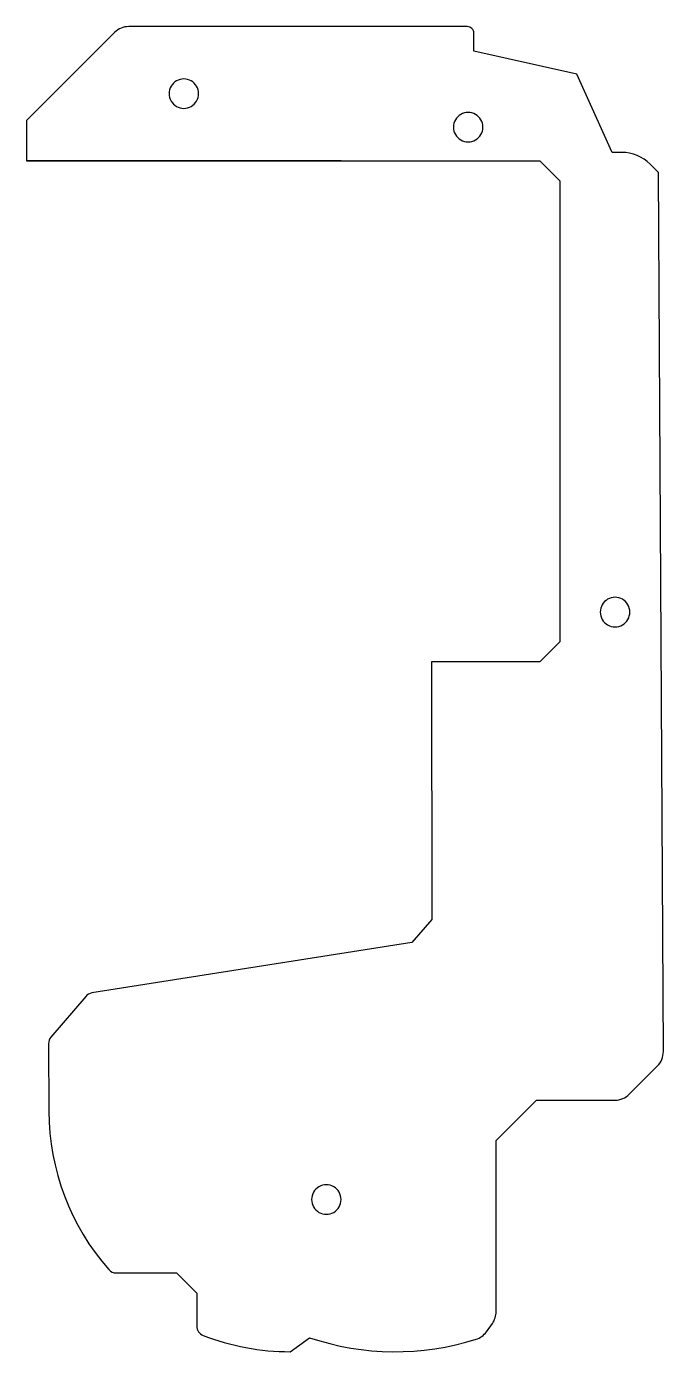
# Model space of a CAD drawing. Extents: x 0.1 to 47.6, y -0.2 to 99.
import ezdxf

# ---------------------------------------------------------------- set-up
doc = ezdxf.new("R2010")
doc.units = 0
doc.layers.add('Layer_1', color=7, linetype='CONTINUOUS')

msp = doc.modelspace()

# ---------------------------------------------------------------- linework, layer by layer
at = {"layer": 'Layer_1', "color": 7}
for points in [[(6.692914, 98.525844), (0.132247, 91.965178), (0.132247, 88.963851), (38.387996, 88.963851), (39.887995, 87.464192), (39.887995, 86.786039), (39.887995, 53.086029), (38.387996, 51.586026), (30.322889, 51.586026), (30.334799, 32.379312), (28.853977, 30.647006)], [(32.978411, 98.965184), (31.177205, 98.965184), (7.753576, 98.965184)], [(44.503654, 89.582764), (43.778741, 89.582764), (41.152603, 95.426484), (33.478413, 97.131854), (33.478413, 98.465174)], [(23.578259, 88.963851), (0.132247, 88.963851)], [(47.605289, 22.51538), (47.249668, 88.082788), (46.619213, 88.709824)], [(28.853977, 30.647006), (4.991712, 26.890265)], [(4.537211, 26.635498), (1.946712, 23.591864)], [(1.767854, 23.103046), (1.786194, 18.06686)], [(45.064772, 19.333949), (47.168846, 21.449453)], [(35.138419, 3.11962), (35.138419, 15.89172), (38.13842, 18.891725), (44.001237, 18.891725)], [(6.820981, 6.003923), (11.31174, 6.003923), (12.811744, 4.503921), (12.811744, 2.044459)], [(34.411474, 1.620411), (34.85953, 2.248453)], [(19.785991, 0.132342), (21.22986, 1.179959)]]:
    msp.add_lwpolyline(points, dxfattribs=at)
for points in [[(10.755253, 93.964529)], [(31.953713, 91.463422)], [(42.902981, 55.299084)], [(21.380709, 11.481459)]]:
    msp.add_lwpolyline(points, close=True, dxfattribs=at)
for points in [[(7.753576, 98.965184), (7.35575, 98.965184), (6.974219, 98.807149), (6.692914, 98.525844)], [(33.331969, 98.818735), (33.2382, 98.912505), (33.111021, 98.965185), (32.978411, 98.965184)], [(33.478413, 98.465174), (33.478416, 98.597784), (33.425738, 98.724964), (33.331969, 98.818735)], [(11.305253, 94.917157), (10.964912, 94.720661), (10.755253, 94.357522), (10.755253, 93.964529)], [(12.405254, 94.917157), (12.064912, 95.113654), (11.645595, 95.113654), (11.305253, 94.917157)], [(12.955254, 93.964529), (12.955254, 94.357522), (12.745595, 94.720661), (12.405254, 94.917157)], [(10.755253, 93.964529), (10.755253, 93.571537), (10.964912, 93.208397), (11.305253, 93.011901)], [(12.405254, 93.011901), (12.745595, 93.208397), (12.955254, 93.571537), (12.955254, 93.964529)], [(11.305253, 93.011901), (11.645595, 92.815405), (12.064912, 92.815405), (12.405254, 93.011901)], [(32.503713, 92.41605), (32.163372, 92.219554), (31.953713, 91.856414), (31.953713, 91.463422)], [(33.603713, 92.41605), (33.263372, 92.612546), (32.844054, 92.612546), (32.503713, 92.41605)], [(34.153713, 91.463422), (34.153713, 91.856414), (33.944054, 92.219554), (33.603713, 92.41605)], [(31.953713, 91.463422), (31.953713, 91.07043), (32.163372, 90.70729), (32.503713, 90.510794)], [(33.603713, 90.510794), (33.944054, 90.70729), (34.153713, 91.07043), (34.153713, 91.463422)], [(32.503713, 90.510794), (32.844054, 90.314298), (33.263372, 90.314298), (33.603713, 90.510794)], [(46.619213, 88.709824), (46.05708, 89.268919), (45.296485, 89.582762), (44.503654, 89.582764)], [(43.452473, 56.253174), (43.111875, 56.056288), (42.902354, 55.692493), (42.902981, 55.299084)], [(44.553486, 56.253174), (44.212888, 56.45006), (43.793072, 56.45006), (43.452473, 56.253174)], [(45.102978, 55.299084), (45.103606, 55.692493), (44.894085, 56.056288), (44.553486, 56.253174)], [(42.902981, 55.299084), (42.902354, 54.905674), (43.111875, 54.54188), (43.452473, 54.344993)], [(44.553486, 54.344993), (44.894085, 54.54188), (45.103606, 54.905674), (45.102978, 55.299084)], [(43.452473, 54.344993), (43.793072, 54.148107), (44.212888, 54.148107), (44.553486, 54.344993)], [(4.991712, 26.890265), (4.814633, 26.862387), (4.653396, 26.772007), (4.537211, 26.635498)], [(1.946712, 23.591864), (1.83065, 23.455501), (1.767208, 23.282112), (1.767854, 23.103046)], [(47.168846, 21.449453), (47.450383, 21.732522), (47.607458, 22.116147), (47.605289, 22.51538)], [(44.001237, 18.891725), (44.400473, 18.891726), (44.783238, 19.050881), (45.064772, 19.333949)], [(1.786194, 18.06686), (1.802008, 13.720231), (3.390141, 9.526139), (6.257281, 6.259193)], [(21.930518, 12.434641), (21.590079, 12.237997), (21.380472, 11.87461), (21.380709, 11.481459)], [(23.030902, 12.434641), (22.690463, 12.631285), (22.270956, 12.631285), (21.930518, 12.434641)], [(23.580711, 11.481459), (23.580948, 11.87461), (23.371341, 12.237997), (23.030902, 12.434641)], [(21.380709, 11.481459), (21.380472, 11.088309), (21.590079, 10.724921), (21.930518, 10.528278)], [(23.030902, 10.528278), (23.371341, 10.724921), (23.580948, 11.088309), (23.580711, 11.481459)], [(21.930518, 10.528278), (22.270956, 10.331634), (22.690463, 10.331634), (23.030902, 10.528278)], [(6.257281, 6.259193), (6.399685, 6.09694), (6.605099, 6.003919), (6.820981, 6.003923)], [(34.85953, 2.248453), (35.040927, 2.502723), (35.138425, 2.807277), (35.138419, 3.11962)], [(12.811744, 2.044459), (12.811741, 1.734672), (13.002204, 1.456761), (13.291121, 1.34498)], [(13.291121, 1.34498), (15.362712, 0.54349), (17.564758, 0.132352), (19.785991, 0.132342)], [(21.22986, 1.179959), (25.249993, -0.175056), (29.596864, -0.216642), (33.642185, 1.061214)], [(33.642185, 1.061214), (33.952483, 1.159234), (34.222489, 1.355502), (34.411474, 1.620411)]]:
    msp.add_open_spline(points, degree=3, dxfattribs=at)

doc.saveas('drawing.dxf')
